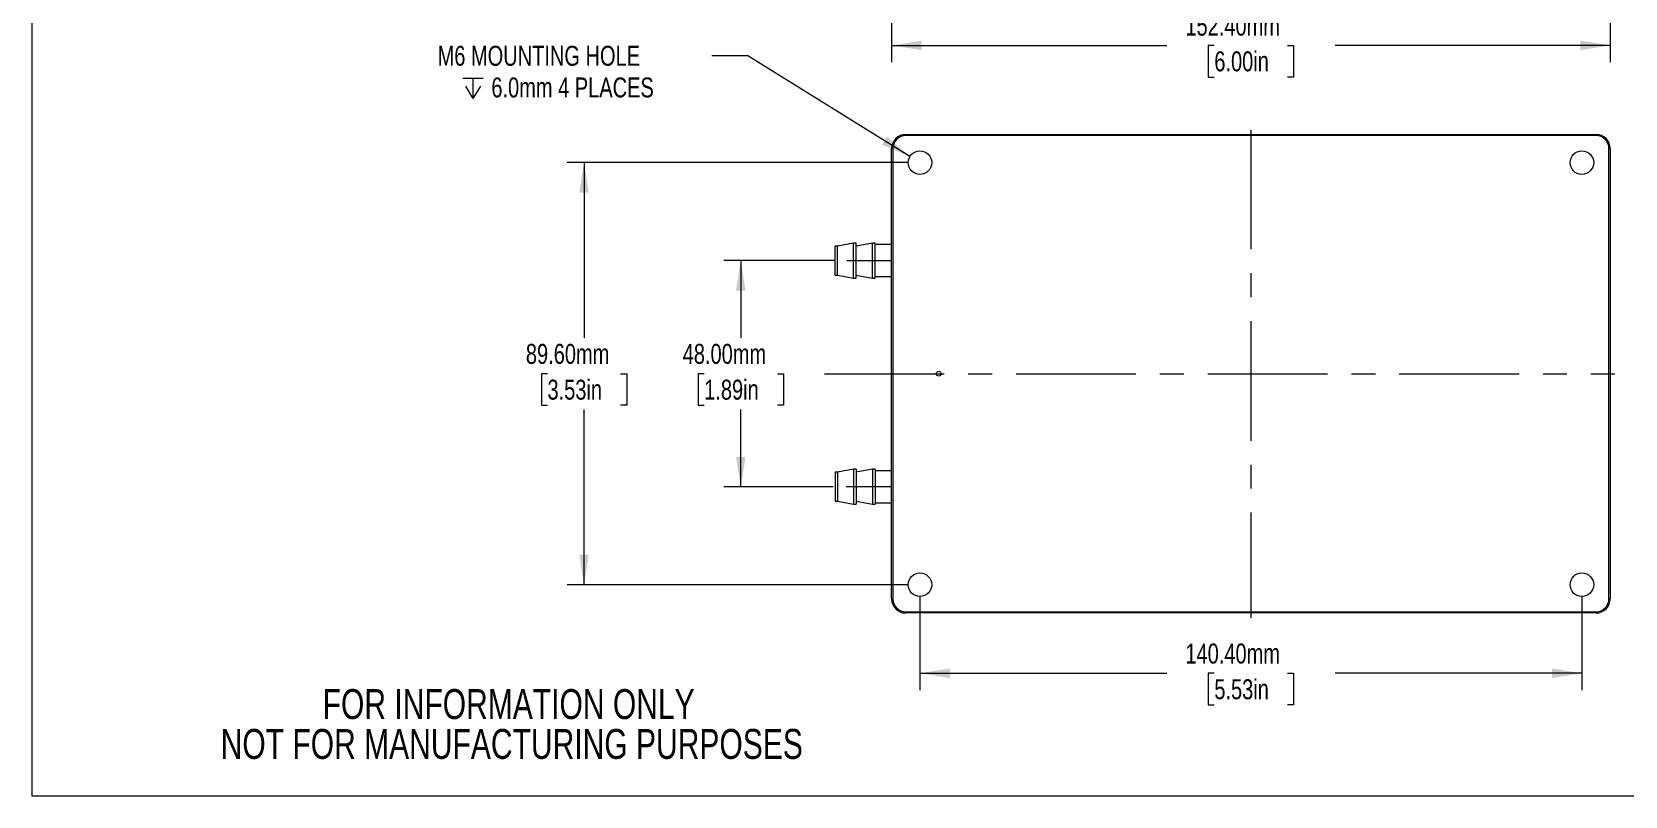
# Model space of a CAD drawing. Header units: millimetres. Extents: x 2 to 278, y 1 to 215.
# Drawn here: x 1.6 to 170.5, y 0.9 to 82 of the extents above; entities that cross this region are included whole.
import ezdxf

# ---------------------------------------------------------------- set-up
doc = ezdxf.new("R2010")
doc.units = ezdxf.units.MM
doc.linetypes.add('CENTERX2', pattern=[20.32, 12.7, -2.54, 2.54, -2.54])
doc.styles.add('SLDTEXTSTYLE0', font='TXT', dxfattribs={"width": 0.75})
doc.dimstyles.new('SLDDIMSTYLE0', dxfattribs={"dimtxt": 2.116667, "dimasz": 3.175, "dimexe": 0, "dimexo": 0.0625, "dimgap": 0.529167, "dimtad": 0, "dimtih": 1, "dimtoh": 1, "dimlfac": 2, "dimrnd": 1e-09, "dimzin": 12, "dimdsep": 46, "dimtxsty": 'SLDTEXTSTYLE0', "dimsah": 1, "dimcen": 0, "dimadec": 0, "dimazin": 3, "dimtfac": 1, "dimtofl": 0, "dimtmove": 0, "dimatfit": 3, "dimfxl": 1, "dimfrac": 2, "dimtolj": 1, "dimtzin": 12, "dimarcsym": 0})
doc.dimstyles.new('SLDDIMSTYLE2', dxfattribs={"dimtxt": 2.116667, "dimasz": 3.175, "dimexe": 0, "dimexo": 0.0625, "dimgap": 0.529167, "dimtad": 0, "dimtih": 1, "dimtoh": 1, "dimlfac": 2, "dimrnd": 1e-09, "dimzin": 4, "dimdsep": 46, "dimtxsty": 'SLDTEXTSTYLE0', "dimsah": 1, "dimcen": 0.09, "dimadec": 0, "dimazin": 1, "dimtfac": 1, "dimtofl": 0, "dimtmove": 0, "dimatfit": 3, "dimfxl": 1, "dimfrac": 2, "dimtolj": 1, "dimtzin": 12, "dimarcsym": 0})

# ---------------------------------------------------------------- blocks, each defined once
blk = doc.blocks.new('SW_NOTE_0_2')
at = {"color": 0, "linetype": 'Continuous', "lineweight": 0, "char_height": 3.175, "attachment_point": 2, "style": 'SLDTEXTSTYLE0'}
for s, insert in [('FOR INFORMATION ONLY', (25.05, 4.09)), ('NOT FOR MANUFACTURING PURPOSES', (25.38, -0.14))]:
    blk.add_mtext(s, dxfattribs=dict(at, insert=insert))
blk = doc.blocks.new('_D_5')
at = {"color": 8, "linetype": 'Continuous', "lineweight": 0}
for p, q in [((92.76, 104.22), (92.76, 78.82)), ((168.96, 104.22), (168.96, 78.82)), ((92.76, 80.59), (121.93, 80.59)), ((126.98, 80.59), (126.34, 80.59)), ((126.34, 80.59), (126.34, 77.23)), ((134.74, 80.59), (135.38, 80.59)), ((135.38, 80.59), (135.38, 77.23)), ((168.96, 80.59), (139.8, 80.59)), ((126.34, 77.23), (126.98, 77.23)), ((135.38, 77.23), (134.74, 77.23))]:
    blk.add_line(p, q, dxfattribs=at)
at = {"color": 8, "linetype": 'Continuous', "lineweight": 18}
for points in [[(92.76, 80.59), (95.94, 80.09), (95.94, 81.1)], [(168.96, 80.59), (165.79, 81.1), (165.79, 80.09)]]:
    blk.add_solid(points, dxfattribs=at)
at = {"color": 8, "linetype": 'Continuous', "lineweight": 18, "char_height": 2.117, "attachment_point": 1, "style": 'SLDTEXTSTYLE0'}
for s, insert in [('152.40mm', (123.91, 83.75)), ('6.00in', (126.98, 79.96))]:
    blk.add_mtext(s, dxfattribs=dict(at, insert=insert))
blk = doc.blocks.new('_D_20')
at = {"color": 8, "linetype": 'Continuous', "lineweight": 0}
for p, q in [((86.73, 57.75), (74.98, 57.75)), ((76.76, 57.75), (76.76, 49.54)), ((72.88, 45.75), (72.24, 45.75)), ((72.24, 45.75), (72.24, 42.39)), ((80.64, 45.75), (81.28, 45.75)), ((81.28, 45.75), (81.28, 42.39)), ((72.24, 42.39), (72.88, 42.39)), ((81.28, 42.39), (80.64, 42.39)), ((76.76, 33.75), (76.76, 41.96)), ((86.55, 33.75), (74.98, 33.75))]:
    blk.add_line(p, q, dxfattribs=at)
at = {"color": 8, "linetype": 'Continuous', "lineweight": 18}
for points in [[(76.76, 57.75), (76.25, 54.57), (77.27, 54.57)], [(76.76, 33.75), (77.27, 36.92), (76.25, 36.92)]]:
    blk.add_solid(points, dxfattribs=at)
at = {"color": 8, "linetype": 'Continuous', "lineweight": 18, "char_height": 2.117, "attachment_point": 1, "style": 'SLDTEXTSTYLE0'}
for s, insert in [('48.00mm', (70.6, 48.91)), ('1.89in', (72.88, 45.11))]:
    blk.add_mtext(s, dxfattribs=dict(at, insert=insert))
blk = doc.blocks.new('_D_21')
at = {"color": 8, "linetype": 'Continuous', "lineweight": 0}
for p, q in [((94.49, 68.15), (58.36, 68.15)), ((60.14, 68.15), (60.14, 49.54)), ((56.26, 45.75), (55.61, 45.75)), ((55.61, 45.75), (55.61, 42.39)), ((64.01, 45.75), (64.66, 45.75)), ((64.66, 45.75), (64.66, 42.39)), ((55.61, 42.39), (56.26, 42.39)), ((64.66, 42.39), (64.01, 42.39)), ((60.14, 23.35), (60.14, 41.96)), ((94.49, 23.35), (58.36, 23.35))]:
    blk.add_line(p, q, dxfattribs=at)
at = {"color": 8, "linetype": 'Continuous', "lineweight": 18}
for points in [[(60.14, 68.15), (59.63, 64.97), (60.64, 64.97)], [(60.14, 23.35), (60.64, 26.52), (59.63, 26.52)]]:
    blk.add_solid(points, dxfattribs=at)
at = {"color": 8, "linetype": 'Continuous', "lineweight": 18, "char_height": 2.117, "attachment_point": 1, "style": 'SLDTEXTSTYLE0'}
for s, insert in [('89.60mm', (53.97, 48.91)), ('3.53in', (56.26, 45.11))]:
    blk.add_mtext(s, dxfattribs=dict(at, insert=insert))
blk = doc.blocks.new('_D_22')
at = {"color": 8, "linetype": 'Continuous', "lineweight": 0}
for p, q in [((95.76, 22.08), (95.76, 12.17)), ((165.96, 22.08), (165.96, 12.17)), ((95.76, 13.95), (121.93, 13.95)), ((126.98, 13.95), (126.34, 13.95)), ((126.34, 13.95), (126.34, 10.58)), ((134.74, 13.95), (135.38, 13.95)), ((135.38, 13.95), (135.38, 10.58)), ((165.96, 13.95), (139.8, 13.95)), ((126.34, 10.58), (126.98, 10.58)), ((135.38, 10.58), (134.74, 10.58))]:
    blk.add_line(p, q, dxfattribs=at)
at = {"color": 8, "linetype": 'Continuous', "lineweight": 18}
for points in [[(95.76, 13.95), (98.94, 13.44), (98.94, 14.46)], [(165.96, 13.95), (162.79, 14.46), (162.79, 13.44)]]:
    blk.add_solid(points, dxfattribs=at)
at = {"color": 8, "linetype": 'Continuous', "lineweight": 18, "char_height": 2.117, "attachment_point": 1, "style": 'SLDTEXTSTYLE0'}
for s, insert in [('140.40mm', (123.91, 17.1)), ('5.53in', (126.98, 13.31))]:
    blk.add_mtext(s, dxfattribs=dict(at, insert=insert))
blk = doc.blocks.new('SW_SYMBOL_HOLE_DEPTH')
at = {"color": 0, "linetype": 'Continuous', "lineweight": 18}
for p, q in [((0, 875), (800, 875)), ((400, 875), (400, 75)), ((100, 555), (400, 75)), ((700, 555), (400, 75))]:
    blk.add_line(p, q, dxfattribs=at)
blk = doc.blocks.new('_D_23')
at = {"color": 8, "linetype": 'Continuous', "lineweight": 0}
for p, q in [((77.51, 79.5), (73.7, 79.5)), ((94.7, 68.81), (77.51, 79.5))]:
    blk.add_line(p, q, dxfattribs=at)
at = {"color": 8, "linetype": 'Continuous', "lineweight": 18}
blk.add_solid([(94.7, 68.81), (92.27, 70.92), (91.73, 70.06)], dxfattribs=at)
at = {"color": 8, "linetype": 'Continuous', "lineweight": 18, "xscale": 0.0027037109, "yscale": 0.0027037109, "zscale": 0.0027037109}
blk.add_blockref('SW_SYMBOL_HOLE_DEPTH', (47.28, 74.75), dxfattribs=at)
at = {"color": 8, "linetype": 'Continuous', "lineweight": 18, "char_height": 2.1167, "attachment_point": 1, "style": 'SLDTEXTSTYLE0'}
for s, insert in [('M6 MOUNTING HOLE', (44.61, 80.55)), ('6.0mm 4 PLACES', (50.31, 77.19))]:
    blk.add_mtext(s, dxfattribs=dict(at, insert=insert))

msp = doc.modelspace()

# ---------------------------------------------------------------- linework, layer by layer
at = {"color": 7, "linetype": 'Continuous', "lineweight": 18}
for p, q in [((1.5794, 214.6454), (1.5794, 0.9032)), ((94.2603, 71.149), (167.4603, 71.149)), ((167.4603, 71.024), (94.2603, 71.024)), ((92.7603, 21.849), (92.7603, 69.649)), ((92.8853, 69.649), (92.8853, 21.849)), ((168.8353, 21.849), (168.8353, 69.649)), ((168.9603, 69.649), (168.9603, 21.849)), ((87.0103, 59.299), (86.7603, 59.299)), ((86.7603, 56.199), (86.7603, 59.299)), ((88.7117, 59.599), (87.0103, 59.299)), ((87.0103, 56.199), (87.0103, 59.299)), ((89.0103, 59.599), (88.7117, 59.599)), ((88.7117, 55.899), (88.7117, 59.599)), ((90.7117, 59.599), (89.0103, 59.299)), ((89.0103, 55.899), (89.0103, 59.599)), ((91.0103, 59.599), (90.7117, 59.599)), ((90.7117, 55.899), (90.7117, 59.599)), ((92.7603, 59.449), (91.0103, 59.449)), ((86.7603, 56.199), (87.0103, 56.199)), ((87.0103, 56.199), (88.7117, 55.899)), ((88.7117, 55.899), (89.0103, 55.899)), ((89.0103, 56.199), (90.7117, 55.899)), ((90.7117, 55.899), (91.0103, 55.899)), ((91.0103, 56.049), (92.7603, 56.049)), ((88.7117, 35.599), (87.0103, 35.299)), ((89.0103, 35.599), (88.7117, 35.599)), ((88.7117, 35.599), (88.7117, 31.899)), ((90.7117, 35.599), (89.0103, 35.299)), ((89.0103, 35.599), (89.0103, 31.899)), ((91.0103, 35.599), (90.7117, 35.599)), ((90.7117, 35.599), (90.7117, 31.899)), ((87.0103, 35.299), (86.7603, 35.299)), ((86.7603, 35.299), (86.7603, 32.199)), ((87.0103, 35.299), (87.0103, 32.199)), ((92.7603, 35.449), (91.0103, 35.449)), ((86.7603, 32.199), (87.0103, 32.199)), ((87.0103, 32.199), (88.7117, 31.899)), ((89.0103, 32.199), (90.7117, 31.899)), ((88.7117, 31.899), (89.0103, 31.899)), ((90.7117, 31.899), (91.0103, 31.899)), ((91.0103, 32.049), (92.7603, 32.049)), ((94.2603, 20.474), (167.4603, 20.474)), ((167.4603, 20.349), (94.2603, 20.349)), ((277.9892, 0.9032), (1.5794, 0.9032))]:
    msp.add_line(p, q, dxfattribs=at)
at = {"color": 8, "linetype": 'CENTERX2', "lineweight": 18}
for p, q in [((130.8603, 71.649), (130.8603, 19.849)), ((87.9964, 57.749), (92.7603, 57.749)), ((85.6375, 45.749), (169.4603, 45.749)), ((92.7603, 33.749), (87.9243, 33.749))]:
    msp.add_line(p, q, dxfattribs=at)
at = {"color": 144, "linetype": 'Continuous', "lineweight": 18}
for p, q in [((91.0103, 55.899), (91.0103, 59.599)), ((91.0103, 35.599), (91.0103, 31.899))]:
    msp.add_line(p, q, dxfattribs=at)
at = {"color": 7, "linetype": 'Continuous', "lineweight": 18}
for centre, radius in [((95.7603, 68.149), 1.25), ((165.9603, 68.149), 1.25), ((97.7603, 45.749), 0.25), ((95.7603, 23.349), 1.25), ((165.9603, 23.349), 1.25)]:
    msp.add_circle(centre, radius, dxfattribs=at)
for centre, radius, start, end in [((94.2603, 69.649), 1.5, 90, 180), ((94.2603, 69.649), 1.375, 90, 180), ((167.4603, 69.649), 1.5, 0, 90), ((167.4603, 69.649), 1.375, 0, 90), ((94.2603, 21.849), 1.5, 180, 270), ((94.2603, 21.849), 1.375, 180, 270), ((167.4603, 21.849), 1.375, 270, 0), ((167.4603, 21.849), 1.5, 270, 0)]:
    msp.add_arc(centre, radius, start, end, dxfattribs=at)

# ---------------------------------------------------------------- block references
at = {"color": 7, "linetype": 'Continuous', "lineweight": 0}
msp.add_blockref('SW_NOTE_0_2', (27.0919, 8.1777), dxfattribs=at)

# ---------------------------------------------------------------- dimensions: what is measured, and where the dimension line sits
at = {"color": 8, "linetype": 'Continuous', "lineweight": 18}
for base, p1, p2, picture, middle in [((168.9603, 80.5943), (92.7603, 105.4865), (168.9603, 105.4865), '_D_5', (130.8603, 80.5943)), ((165.9603, 13.947), (95.7603, 23.349), (165.9603, 23.349), '_D_22', (130.8603, 13.947))]:
    dim = msp.add_linear_dim(base=base, p1=p1, p2=p2, dimstyle='SLDDIMSTYLE2', dxfattribs=at)
    dim.commit()
    dim.dimension.update_dxf_attribs({"geometry": picture, "text_midpoint": middle, "dimtype": 160})
dim = msp.add_diameter_dim_2p(p1=(96.8217, 67.4887), p2=(94.699, 68.8093), text='M6 MOUNTING HOLE\\P{\\fGDT;x}6.0mm 4 PLACES', dimstyle='SLDDIMSTYLE0', override={"dimpost": '<>'}, dxfattribs=at)
dim.commit()
dim.dimension.update_dxf_attribs({"geometry": '_D_23', "text_midpoint": (58.7603, 79.5017), "dimtype": 163})
for base, p1, p2, picture, middle in [((60.1357, 68.149), (95.7603, 23.349), (95.7603, 68.149), '_D_21', (60.1357, 45.749)), ((76.7603, 57.749), (84.0432, 33.749), (87.9964, 57.749), '_D_20', (76.7603, 45.749))]:
    dim = msp.add_linear_dim(base=base, p1=p1, p2=p2, angle=90, dimstyle='SLDDIMSTYLE2', dxfattribs=at)
    dim.commit()
    dim.dimension.update_dxf_attribs({"geometry": picture, "text_midpoint": middle, "dimtype": 160})

doc.saveas('drawing.dxf')
